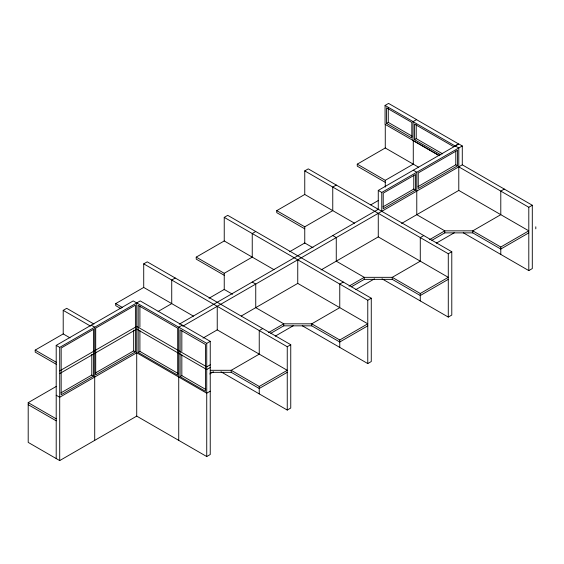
<?xml version="1.0" encoding="UTF-8"?>
<svg xmlns="http://www.w3.org/2000/svg" width="564" height="564" viewBox="0 0 564 564"><rect width="100%" height="100%" fill="white"/><g stroke="black" fill="none" stroke-linecap="round" stroke-linejoin="round"><path stroke-width="0.85" d="M438.778 155.297L385.064 124.306L385.064 105.44L388.568 103.416L416.57 119.589L413.01 121.662L455.021 145.914L458.518 143.898L416.514 119.638M386.516 123.396L411.826 138.011L411.826 122.43L386.516 107.823L386.516 123.396L388.272 122.388L412.087 136.143M56.393 364.351L35.201 352.112L35.201 350.096L63.21 333.923L63.21 310.348L66.707 308.325L93.955 324.053M193.48 316.164L143.721 287.443L143.721 263.86L147.225 261.837L290.749 344.703L290.749 408.033L287.252 410.056L220.989 371.796M273.998 269.684L224.239 240.955L224.239 217.373L227.736 215.349L371.267 298.215L371.267 361.545L367.77 363.569L302.255 325.745M354.516 223.196L304.757 194.467L304.757 170.885L308.254 168.869L451.785 251.734L451.785 315.064L448.281 317.081L382.018 278.827M121.013 308.691L115.719 305.632L115.719 303.608L143.721 287.443M224.239 275.31L196.23 259.144L196.23 257.121L224.239 240.955M304.757 228.829L276.748 212.656L276.748 210.64L304.757 194.467M385.268 182.341L357.266 166.176L357.266 164.152L385.268 147.98L418.53 167.184M56.203 458.56L56.203 345.379L133.224 300.915L206.734 343.356L210.238 341.333L210.238 454.521L206.734 456.537L136.721 416.119L59.706 460.584L28.2 442.395L28.2 402.64L56.358 386.382M453.773 146.739L414.462 124.045L414.462 139.625L416.218 138.61L442.677 153.887M175.228 278.01L171.731 280.026L171.731 303.608L158.103 311.476M255.746 231.522L252.242 233.545L252.242 257.121L224.239 273.293L196.23 257.121M336.264 185.034L332.76 187.058L332.76 210.64L304.757 226.806L276.748 210.64M56.203 345.379L59.706 347.396L140.225 300.915L210.238 341.333M357.266 164.152L385.268 180.318L413.278 164.152L413.278 140.57M59.706 370.886L136.721 326.422L206.734 366.847L210.238 364.823M59.706 373.587L136.721 329.122L206.734 369.54L210.238 367.524M179.232 324.201L378.268 209.286L378.268 190.428L458.786 143.94L462.283 145.963L462.283 164.822L182.729 326.225M378.268 190.428L381.772 192.444L462.283 145.963M209.018 298.25L224.239 289.459L232.565 294.267M289.536 251.763L304.757 242.978L313.083 247.779M370.809 204.838L378.423 200.446M382.977 206.847L413.779 189.06L415.534 190.075L415.534 174.495L383.224 193.149L383.224 208.729L415.534 190.075M417.994 186.635L455.79 164.808L457.538 165.823L457.538 150.243L418.234 172.936L418.234 188.517L457.538 165.823M60.919 392.882L91.798 375.06L93.546 376.068L93.546 329.327L61.166 348.023L61.166 394.765L93.546 376.068M95.45 372.945L133.661 350.886L135.409 351.901L135.409 305.159L95.704 328.086L95.704 374.82L135.409 351.901M182.228 325.167L178.732 327.183L178.732 440.371M138.159 352.422L177.688 375.243L177.688 328.163L138.159 305.343L138.159 352.422L139.907 351.407L177.914 373.354M202.984 338.111L217.239 329.884L287.252 370.301L259.243 386.474L231.24 370.301L210.238 370.301M241.286 315.995L297.75 283.396L367.77 323.821L339.761 339.986L311.758 323.821L283.748 323.821L255.746 307.648L255.746 284.073L252.242 282.049M321.043 269.952L378.268 236.908L448.281 277.333L420.279 293.506L392.269 277.333L364.266 277.333L336.264 261.167L336.264 237.585L332.76 235.562M401.554 223.464L458.786 190.428L528.799 230.845L500.79 247.018L472.787 230.845L444.784 230.845L416.775 214.68L416.775 172.239L413.278 170.215M262.746 328.537L259.243 330.553L259.243 354.136L231.24 370.301L231.24 372.325L259.243 388.497L287.252 372.325M343.264 282.049L339.761 284.073L339.761 307.648L311.758 323.821L311.758 325.837L339.761 342.01L367.77 325.837M423.775 235.562L420.279 237.585L420.279 261.167L392.269 277.333L392.269 279.356L420.279 295.522L448.281 279.356M504.294 189.081L500.79 191.097L500.79 214.68L472.787 230.845L472.787 232.869L500.79 249.041L528.799 232.869M180.085 376.646L205.465 391.303L205.465 344.477L180.085 329.827L180.085 376.646L181.834 375.638L205.726 389.428M268.527 332.605L283.748 323.821L283.748 325.837L270.812 333.31M349.046 286.124L364.266 277.333L364.266 279.356L351.33 286.822M429.564 239.637L444.784 230.845L444.784 232.869L431.848 240.342M209.737 373.96L213.488 371.796M275.246 336.137L293.252 325.745M355.764 289.656L374.517 278.827M436.282 243.169L454.281 232.777M210.238 391.19L206.734 393.207L136.721 352.789L59.706 397.253L56.203 395.23M143.721 263.86L287.252 346.726L290.749 344.703M224.239 217.373L367.77 300.238L371.267 298.215M304.757 170.885L448.281 253.751L451.785 251.734M458.786 166.845L528.799 207.27L532.296 205.247L532.296 268.577L528.799 270.6L463.284 232.777M444.784 232.869L472.787 232.869M364.266 279.356L392.269 279.356M283.748 325.837L311.758 325.837M210.238 372.325L231.24 372.325M385.064 105.44L413.074 121.605L413.01 140.528L439.264 155.685M455.282 145.963L458.786 147.98L458.786 190.428M462.283 164.822L532.296 205.247M414.462 139.625L440.921 154.896M115.719 303.608L122.529 307.542M91.213 325.167L94.71 327.183L94.71 440.371M63.21 310.348L90.459 326.077M63.21 333.923L70.021 337.857M35.201 350.096L56.393 362.328M28.2 402.64L56.203 418.812M28.2 404.663L56.203 420.829M535.8 226.806L535.8 228.829M528.799 207.27L528.799 270.6M500.79 247.018L500.79 254.427M455.79 150.962L455.79 164.808M448.281 253.751L448.281 317.081M420.279 293.506L420.279 295.522M420.279 295.649L420.279 300.915M416.218 124.764L416.218 138.61M413.779 175.214L413.779 189.06M388.272 107.675L388.272 122.388M385.268 124.404L385.268 147.98M385.268 180.318L385.268 187.128M381.772 192.444L381.772 211.31M378.268 213.333L378.268 236.908M367.77 300.238L367.77 363.569M339.761 339.986L339.761 347.396M304.757 226.806L304.757 243.296M297.75 259.814L297.75 283.396M287.252 346.726L287.252 410.056M259.243 386.474L259.243 393.884M224.239 273.293L224.239 289.776M217.239 306.301L217.239 329.884M206.734 343.356L206.734 456.537M181.834 330.546L181.834 351.358M181.834 354.827L181.834 375.638M139.907 306.076L139.907 327M139.907 330.49L139.907 351.407M136.721 302.931L136.721 416.119M133.661 330.116L133.661 350.886M91.798 354.284L91.798 375.06M59.706 347.396L59.706 460.584"/></g></svg>
